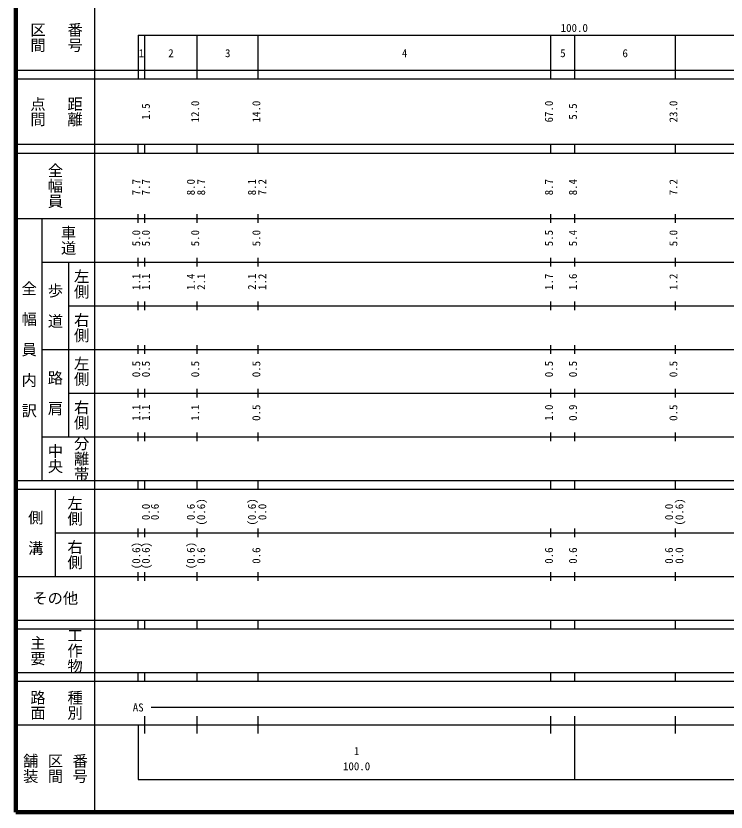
# Model space of a CAD drawing. Units: millimetres on the paper, enlarged 1000 times. Extents: x 40000 to 680000, y 20000 to 380000.
# Drawn here: x 40000 to 202602, y 20000 to 202409 of the extents above; entities that cross this region are included whole.
import ezdxf
from ezdxf.enums import TextEntityAlignment as Align

# ---------------------------------------------------------------- set-up
doc = ezdxf.new("R2010")
doc.units = ezdxf.units.MM
doc.header["$LTSCALE"] = 1000
doc.layers.add('M-TTL', color=2, linetype='Continuous', lineweight=140)
doc.layers.add('M-TTL-BAND', color=7, linetype='Continuous', lineweight=25)
doc.styles.add('@ＭＳ ゴシック', font='')
doc.styles.add('ＭＳ ゴシック', font='')
doc.styles.get('@ＭＳ ゴシック').set_extended_font_data('@MS Gothic')
doc.styles.get('ＭＳ ゴシック').set_extended_font_data('MS Gothic')

msp = doc.modelspace()

# ---------------------------------------------------------------- linework, layer by layer
at = {"layer": 'M-TTL'}
for p, q in [((40000, 380000), (40000, 20000)), ((40000, 20000), (680000, 20000))]:
    msp.add_line(p, q, dxfattribs=at)
at = {"layer": 'M-TTL-BAND'}
for p, q in [((58000, 370000), (58000, 20000)), ((68000, 198000), (579000, 198000)), ((68000, 198000), (68000, 188000)), ((69500, 188000), (69500, 198000)), ((81500, 188000), (81500, 198000)), ((95500, 188000), (95500, 198000)), ((162500, 188000), (162500, 198000)), ((168000, 188000), (168000, 198000)), ((191000, 188000), (191000, 198000)), ((40000, 190000), (579000, 190000)), ((40000, 188000), (579000, 188000)), ((40000, 173000), (579000, 173000)), ((68000, 171000), (68000, 173000)), ((69500, 171000), (69500, 173000)), ((81500, 171000), (81500, 173000)), ((95500, 171000), (95500, 173000)), ((162500, 171000), (162500, 173000)), ((168000, 171000), (168000, 173000)), ((191000, 171000), (191000, 173000)), ((40000, 171000), (579000, 171000)), ((68000, 155000), (68000, 157000)), ((69500, 155000), (69500, 157000)), ((81500, 155000), (81500, 157000)), ((95500, 155000), (95500, 157000)), ((162500, 155000), (162500, 157000)), ((168000, 155000), (168000, 157000)), ((191000, 155000), (191000, 157000)), ((40000, 156000), (579000, 156000)), ((46000, 96000), (46000, 156000)), ((46000, 146000), (579000, 146000)), ((52000, 146000), (52000, 106000)), ((68000, 145000), (68000, 147000)), ((69500, 145000), (69500, 147000)), ((81500, 145000), (81500, 147000)), ((95500, 145000), (95500, 147000)), ((162500, 145000), (162500, 147000)), ((168000, 145000), (168000, 147000)), ((191000, 145000), (191000, 147000)), ((68000, 135000), (68000, 137000)), ((69500, 135000), (69500, 137000)), ((81500, 135000), (81500, 137000)), ((95500, 135000), (95500, 137000)), ((162500, 135000), (162500, 137000)), ((168000, 135000), (168000, 137000)), ((191000, 135000), (191000, 137000)), ((52000, 136000), (579000, 136000)), ((46000, 126000), (579000, 126000)), ((68000, 125000), (68000, 127000)), ((69500, 125000), (69500, 127000)), ((81500, 125000), (81500, 127000)), ((95500, 125000), (95500, 127000)), ((162500, 125000), (162500, 127000)), ((168000, 125000), (168000, 127000)), ((191000, 125000), (191000, 127000)), ((68000, 115000), (68000, 117000)), ((69500, 115000), (69500, 117000)), ((81500, 115000), (81500, 117000)), ((95500, 115000), (95500, 117000)), ((162500, 115000), (162500, 117000)), ((168000, 115000), (168000, 117000)), ((191000, 115000), (191000, 117000)), ((52000, 116000), (579000, 116000)), ((46000, 106000), (579000, 106000)), ((68000, 105000), (68000, 107000)), ((69500, 105000), (69500, 107000)), ((81500, 105000), (81500, 107000)), ((95500, 105000), (95500, 107000)), ((162500, 105000), (162500, 107000)), ((168000, 105000), (168000, 107000)), ((191000, 105000), (191000, 107000)), ((40000, 96000), (579000, 96000)), ((68000, 94000), (68000, 96000)), ((69500, 94000), (69500, 96000)), ((81500, 94000), (81500, 96000)), ((95500, 94000), (95500, 96000)), ((162500, 94000), (162500, 96000)), ((168000, 94000), (168000, 96000)), ((191000, 94000), (191000, 96000)), ((40000, 94000), (579000, 94000)), ((49000, 94000), (49000, 74000)), ((49000, 84000), (579000, 84000)), ((68000, 83000), (68000, 85000)), ((69500, 83000), (69500, 85000)), ((81500, 83000), (81500, 85000)), ((95500, 83000), (95500, 85000)), ((162500, 83000), (162500, 85000)), ((168000, 83000), (168000, 85000)), ((191000, 83000), (191000, 85000)), ((68000, 73000), (68000, 75000)), ((69500, 73000), (69500, 75000)), ((81500, 73000), (81500, 75000)), ((95500, 73000), (95500, 75000)), ((162500, 73000), (162500, 75000)), ((168000, 73000), (168000, 75000)), ((191000, 73000), (191000, 75000)), ((40000, 74000), (579000, 74000)), ((40000, 64000), (579000, 64000)), ((68000, 62000), (68000, 64000)), ((69500, 62000), (69500, 64000)), ((81500, 62000), (81500, 64000)), ((95500, 62000), (95500, 64000)), ((162500, 62000), (162500, 64000)), ((168000, 62000), (168000, 64000)), ((191000, 62000), (191000, 64000)), ((40000, 62000), (579000, 62000)), ((40000, 52000), (579000, 52000)), ((68000, 50000), (68000, 52000)), ((69500, 50000), (69500, 52000)), ((81500, 50000), (81500, 52000)), ((95500, 50000), (95500, 52000)), ((162500, 50000), (162500, 52000)), ((168000, 50000), (168000, 52000)), ((191000, 50000), (191000, 52000)), ((40000, 50000), (579000, 50000)), ((71000, 44000), (565000, 44000)), ((69500, 38000), (69500, 42000)), ((81500, 38000), (81500, 42000)), ((95500, 38000), (95500, 42000)), ((162500, 38000), (162500, 42000)), ((168000, 27500), (168000, 42000)), ((191000, 38000), (191000, 42000)), ((40000, 40000), (579000, 40000)), ((68000, 40000), (68000, 27500)), ((68000, 27500), (579000, 27500))]:
    msp.add_line(p, q, dxfattribs=at)

# ---------------------------------------------------------------- texts
at = {"layer": 'M-TTL-BAND', "style": '@ＭＳ ゴシック'}
for s, p in [('番号', (53500, 197500)), ('区間', (45000, 197500)), ('点間', (45000, 180500)), ('距離', (53500, 180500)), ('全幅員', (49000, 163500)), ('車道', (52000, 151000)), ('左側', (55000, 141000)), ('全\u3000幅\u3000員\u3000内\u3000訳', (43000, 126000)), ('歩\u3000道', (49000, 136000)), ('右側', (55000, 131000)), ('左側', (55000, 121000)), ('路\u3000肩', (49000, 116000)), ('右側', (55000, 111000)), ('分離帯', (55000, 101000)), ('中央', (49000, 101000)), ('左側', (53500, 89000)), ('側\u3000溝', (44500, 84000)), ('右側', (53500, 79000)), ('主要', (45000, 57000)), ('工作物', (53500, 57000)), ('路面', (45000, 44500)), ('種別', (53500, 44500)), ('舗装', (43333, 30000)), ('区間', (49000, 30000)), ('番号', (54667, 30000))]:
    msp.add_text(s, height=2566, rotation=270, dxfattribs=at).set_placement(p, align=Align.MIDDLE_CENTER)
at = {"layer": 'M-TTL-BAND', "style": 'ＭＳ ゴシック'}
for s, p in [('100.0', (167844, 198195)), ('1', (68750, 192405)), ('2', (75500, 192405)), ('3', (88500, 192405)), ('4', (129000, 192405)), ('5', (165250, 192405)), ('6', (179500, 192405)), ('AS', (68000, 42500)), ('1', (118000, 32523)), ('100.0', (118000, 29033))]:
    msp.add_text(s, height=1833, dxfattribs=at).set_placement(p, align=Align.BOTTOM_CENTER)
for s, p in [('12.0', (82500, 180500)), ('14.0', (96500, 180500)), ('67.0', (163500, 180500)), ('23.0', (192000, 180500)), ('1.5', (71210, 180500)), ('5.5', (169000, 180500)), ('7.7', (69000, 163174)), ('7.7', (71210, 163174)), ('8.0', (81500, 163174)), ('8.7', (83870, 163174)), ('8.1', (95500, 163174)), ('7.2', (97870, 163174)), ('8.7', (163500, 163174)), ('8.4', (169000, 163174)), ('7.2', (192000, 163174)), ('5.0', (69000, 151500)), ('5.0', (71210, 151500)), ('5.0', (82500, 151500)), ('5.0', (96500, 151500)), ('5.4', (169000, 151500)), ('5.0', (192000, 151500)), ('5.5', (163500, 151500)), ('1.1', (69000, 141500)), ('1.1', (71210, 141500)), ('1.4', (81500, 141500)), ('2.1', (83870, 141500)), ('2.1', (95500, 141500)), ('1.2', (97870, 141500)), ('1.7', (163500, 141500)), ('1.6', (169000, 141500)), ('1.2', (192000, 141500)), ('0.5', (69000, 121500)), ('0.5', (71210, 121500)), ('0.5', (82500, 121500)), ('0.5', (96500, 121500)), ('0.5', (163500, 121500)), ('0.5', (169000, 121500)), ('0.5', (192000, 121500)), ('1.1', (69000, 111500)), ('1.1', (71210, 111500)), ('1.1', (82500, 111500)), ('0.5', (96500, 111500)), ('1.0', (163500, 111500)), ('0.9', (169000, 111500)), ('0.5', (192000, 111500)), ('(0.6)', (83870, 88764)), ('(0.6)', (95500, 88764)), ('(0.6)', (193370, 88764)), ('0.0', (71210, 88764)), ('0.6', (73270, 88764)), ('0.6', (81500, 88764)), ('0.0', (97870, 88764)), ('0.0', (191000, 88764)), ('(0.6)', (69000, 78764)), ('(0.6)', (71210, 78764)), ('(0.6)', (81500, 78764)), ('0.6', (83870, 78764)), ('0.6', (96500, 78764)), ('0.6', (163500, 78764)), ('0.6', (169000, 78764)), ('0.6', (191000, 78764)), ('0.0', (193370, 78764))]:
    msp.add_text(s, height=1833, rotation=90, dxfattribs=at).set_placement(p, align=Align.BOTTOM_CENTER)
msp.add_text('その他', height=2566, dxfattribs=at).set_placement((49000, 69000), align=Align.MIDDLE_CENTER)

doc.saveas('drawing.dxf')
